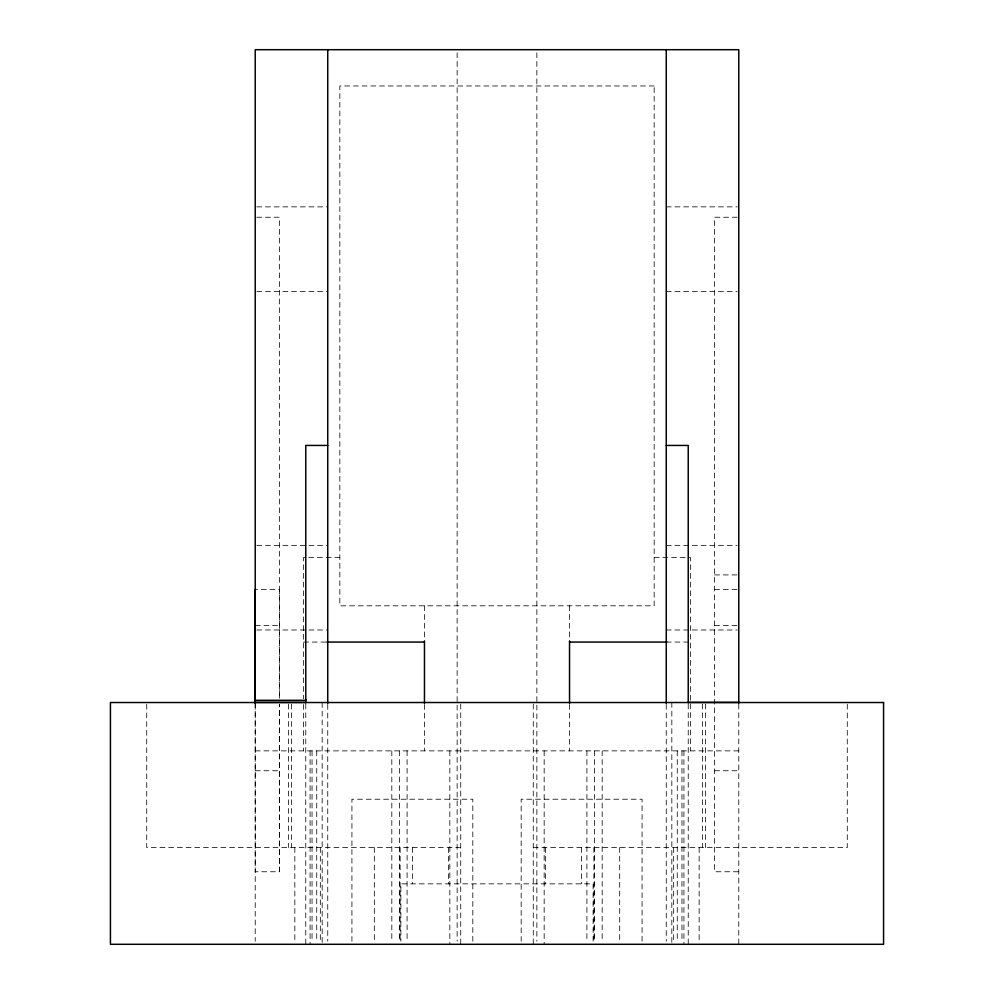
<?xml version="1.0" encoding="UTF-8"?>
<svg xmlns="http://www.w3.org/2000/svg" width="994" height="994" viewBox="0 0 994 994"><rect width="100%" height="100%" fill="white"/><g stroke="black" fill="none" stroke-linecap="round" stroke-linejoin="round"><path stroke-width="0.75" stroke-dasharray="4.97 3.73" d="M255.222 704.261L255.222 871.763L279.389 871.763L279.389 704.261L279.389 871.763M279.389 698.198L279.389 589.479L255.222 589.479M256.763 206.864L327.747 206.864M666.253 206.864L737.237 206.864M256.725 217.239L279.389 217.239L279.389 698.36M737.275 217.239L714.611 217.239L714.611 871.763L738.778 871.763M256.763 291.478L327.747 291.478M666.253 291.478L737.237 291.478M256.763 545.358L327.747 545.358M666.253 545.358L737.237 545.358M339.836 557.448L303.568 557.448L303.568 698.77M654.164 557.448L690.432 557.448L690.432 750.868M714.611 574.917L737.275 574.917M714.611 589.479L738.778 589.479M255.222 625.375L279.389 625.375M714.611 625.375L738.778 625.375M256.763 629.985L327.747 629.985M666.253 629.985L737.237 629.985M303.568 642.074L327.747 642.074M666.253 642.074L690.432 642.074M255.222 750.868L738.778 750.868M255.222 770.748L279.389 770.748M714.611 770.748L738.778 770.748M460.731 847.584L146.727 847.584L146.727 704.063M533.269 847.584L847.273 847.584L847.273 704.063M738.778 704.063L738.778 944.3M705.417 704.063L705.417 847.584M702.522 704.063L702.522 847.584M699.142 847.584L699.142 941.231M688.233 704.025L688.233 944.3M683.922 750.868L683.922 944.3M681.959 750.868L681.959 941.206M677.262 750.868L677.262 941.206M673.671 847.584L673.671 941.231M671.832 702.522L671.832 944.3M666.253 704.361L666.253 941.206M642.074 941.219L642.074 799.226L521.179 799.226L521.179 941.219M619.697 847.584L619.697 941.231M602.178 750.868L602.178 941.206M594.487 750.868L594.487 941.206M593.878 847.584L593.878 941.231M593.12 941.206L593.12 883.852L400.88 883.852L400.88 941.206M586.907 750.868L586.907 941.206M581.589 847.584L581.589 883.852M569.537 605.806L569.537 642.074M569.537 704.485L569.537 750.868M545.395 847.584L545.395 883.852M544.165 750.868L544.165 944.3M536.859 52.806L536.859 703.566M536.859 705.119L536.859 941.194M533.269 704.025L533.269 944.3M472.821 941.219L472.821 799.226L351.926 799.226L351.926 941.219M460.731 704.025L460.731 944.3M457.141 52.806L457.141 703.566M457.141 705.119L457.141 941.194M449.835 750.868L449.835 944.3M448.53 847.584L448.53 883.852M424.463 605.806L424.463 642.074M424.463 704.485L424.463 750.868M412.485 847.584L412.485 883.852M407.093 750.868L407.093 941.206M400.122 847.584L400.122 941.231M399.513 750.868L399.513 941.206M391.822 750.868L391.822 941.206M374.328 847.584L374.328 941.231M327.747 704.361L327.747 941.206M322.168 702.522L322.168 944.3M320.329 847.584L320.329 941.231M316.738 750.868L316.738 941.206M312.041 750.868L312.041 941.206M310.078 750.868L310.078 944.3M305.767 704.025L305.767 944.3M303.568 704.485L303.568 750.868M294.833 847.584L294.833 941.231M291.478 704.063L291.478 847.584M288.583 704.063L288.583 847.584M255.222 702.522L255.222 941.206M654.164 85.969L339.836 85.969L339.836 605.806L654.164 605.806L654.164 85.969"/><path stroke-width="1.49" d="M255.222 702.857L255.222 589.479M305.767 699.441L305.767 700.31L255.222 700.31M327.747 445.436L305.767 445.436L305.767 702.808M666.253 445.436L688.233 445.436L688.233 702.808M326.827 642.074L424.463 642.074M569.537 642.074L667.173 642.074M255.222 702.398L305.767 702.398M688.233 702.398L738.778 702.398M738.778 703.404L738.778 49.7L255.222 49.7L255.222 703.404M666.253 49.7L666.253 703.367M569.537 641.08L569.537 703.367M424.463 641.08L424.463 703.367M327.747 49.7L327.747 703.367M883.567 702.522L110.433 702.522L110.433 944.3L883.567 944.3L883.567 702.522"/></g></svg>
